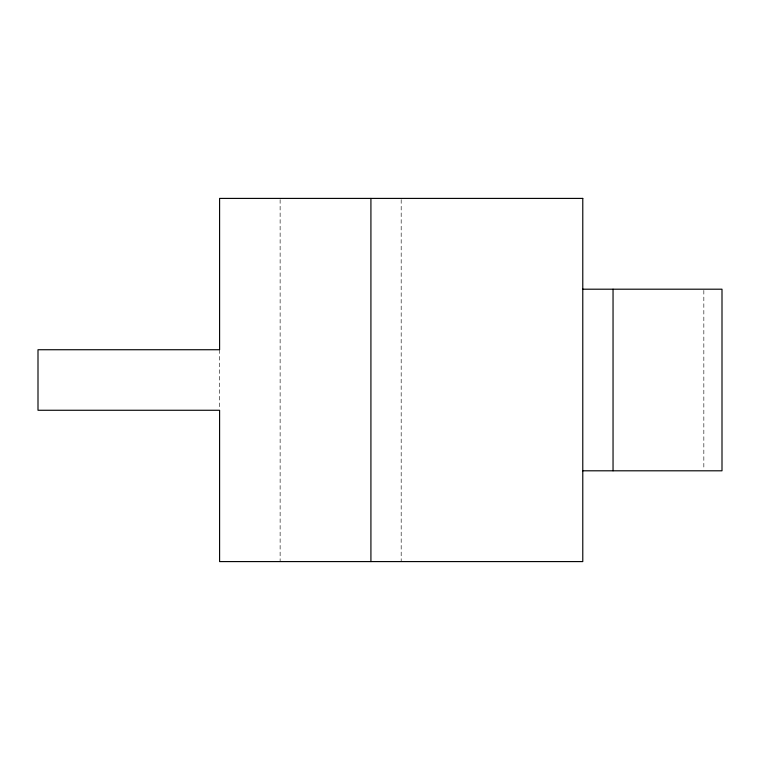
<?xml version="1.0" encoding="UTF-8"?>
<svg xmlns="http://www.w3.org/2000/svg" width="760" height="760" viewBox="0 0 760 760"><rect width="100%" height="100%" fill="white"/><g stroke="black" fill="none" stroke-linecap="round" stroke-linejoin="round"><path stroke-width="0.57" stroke-dasharray="3.8 2.85" d="M703.836 290.387L703.836 469.613M401.185 199.595L401.185 561.592M280.126 199.595L280.126 561.592M219.593 349.733L219.593 409.079"/><path stroke-width="1.14" d="M582.778 289.199L722 289.199L722 470.801L582.778 470.801M613.044 289.199L613.044 470.801M370.918 198.407L370.918 561.592M582.778 198.407L219.593 198.407L219.593 349.733L38 349.733L38 410.267L219.593 410.267L219.593 561.592L582.778 561.592L582.778 198.407"/></g></svg>
